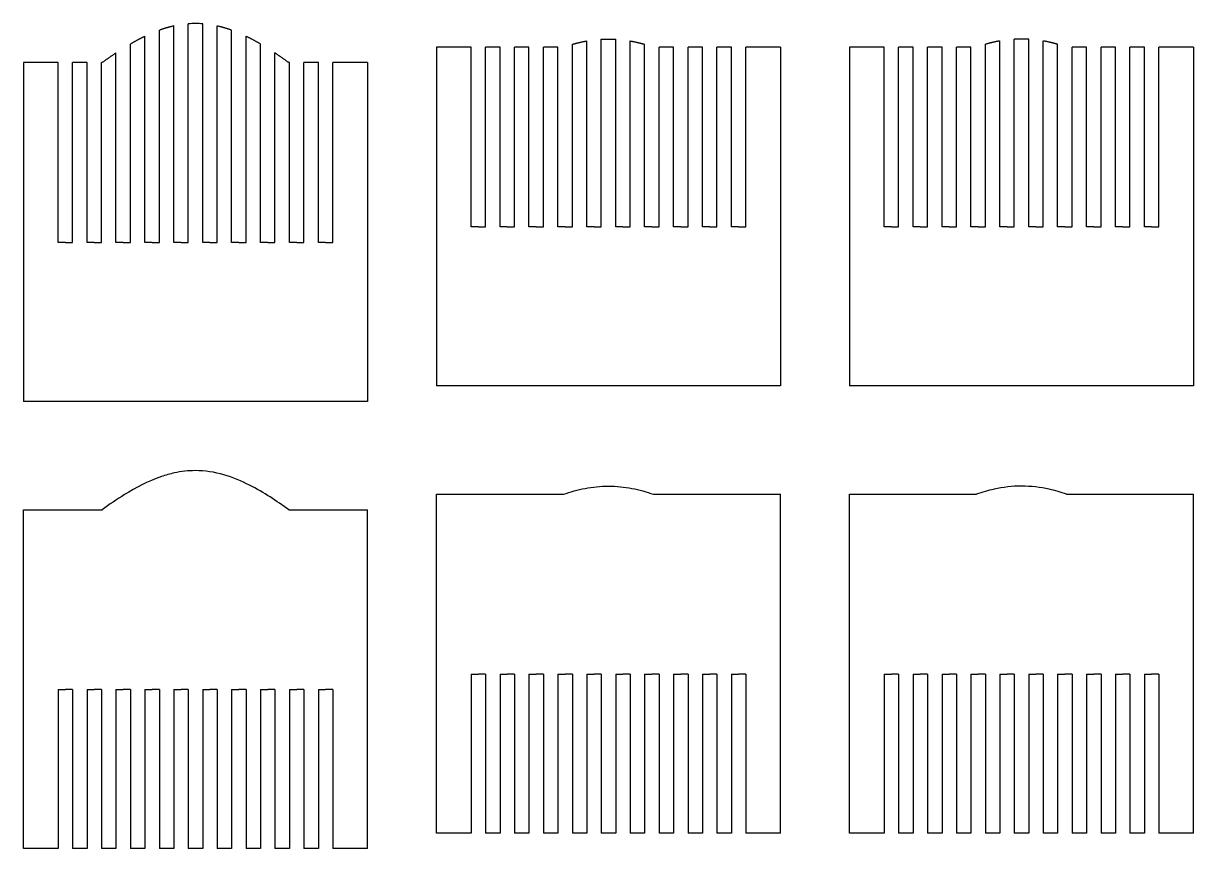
# Model space of a CAD drawing. Header units: millimetres. Extents: x -25 to 565, y 0 to 235.
# Drawn here: x 395 to 565, y 112.5 to 232.3 of the extents above; entities that cross this region are included whole.
import ezdxf

# ---------------------------------------------------------------- set-up
doc = ezdxf.new("R2010")
doc.units = ezdxf.units.MM
doc.layers.add('x_upper_sheets', color=7, linetype='CONTINUOUS')
doc.layers.add('y_upper_sheets', color=7, linetype='CONTINUOUS')

msp = doc.modelspace()

# ---------------------------------------------------------------- linework, layer by layer
at = {"layer": 'x_upper_sheets'}
for points, knots in [([(433.56, 161.72), (431.81, 162.99), (429.96, 164.22), (427.86, 165.29), (426.71, 165.88), (425.46, 166.41), (424.1, 166.8), (422.81, 167.18), (421.4, 167.41), (419.97, 167.4), (418.94, 167.4), (417.91, 167.28), (416.95, 167.07), (416.29, 166.92), (415.65, 166.74), (415.04, 166.53), (413.04, 165.84), (411.32, 164.91), (409.71, 163.93), (408.56, 163.22), (407.48, 162.48), (406.44, 161.72)], [0, 0, 0, 0, 0.24261, 0.24261, 0.24261, 0.375777, 0.375777, 0.375777, 0.500958, 0.500958, 0.500958, 0.591022, 0.591022, 0.591022, 0.652696, 0.652696, 0.652696, 0.855239, 0.855239, 0.855239, 1, 1, 1, 1]), ([(473.46, 163.97), (474.45, 164.32), (475.5, 164.62), (476.6, 164.83), (477.7, 165.04), (478.84, 165.15), (480, 165.15)], [0, 0, 0, 0, 0.5, 0.5, 0.5, 1, 1, 1, 1]), ([(480, 165.15), (481.16, 165.15), (482.3, 165.04), (483.4, 164.83), (484.5, 164.62), (485.55, 164.32), (486.54, 163.97)], [0, 0, 0, 0, 0.5, 0.5, 0.5, 1, 1, 1, 1]), ([(546.54, 163.97), (545.73, 164.26), (544.89, 164.5), (544.01, 164.7), (542.73, 164.99), (541.38, 165.15), (540.02, 165.15), (538.66, 165.16), (537.31, 164.99), (536.03, 164.71), (535.14, 164.51), (534.28, 164.26), (533.46, 163.97)], [0, 0, 0, 0, 0.203837, 0.203837, 0.203837, 0.498787, 0.498787, 0.498787, 0.792961, 0.792961, 0.792961, 1, 1, 1, 1])]:
    msp.add_open_spline(points, degree=3, knots=knots, dxfattribs=at)
for points in [[(455, 114.77), (455, 163.97)], [(455, 163.97), (473.46, 163.97)], [(486.54, 163.97), (505, 163.97)], [(505, 114.77), (505, 163.97)], [(515, 114.77), (515, 163.97)], [(515, 163.97), (533.46, 163.97)], [(546.54, 163.97), (565, 163.97)], [(565, 114.77), (565, 163.97)], [(395, 112.52), (395, 161.72)], [(395, 161.72), (406.44, 161.72)], [(433.56, 161.72), (445, 161.72)], [(445, 112.52), (445, 161.72)], [(460.05, 137.87), (461.1, 137.87)], [(460.05, 137.87), (460.05, 114.77)], [(462.15, 137.87), (461.1, 137.87)], [(462.15, 137.87), (462.15, 114.77)], [(464.25, 137.87), (465.3, 137.87)], [(464.25, 137.87), (464.25, 114.77)], [(466.35, 137.87), (465.3, 137.87)], [(466.35, 137.87), (466.35, 114.77)], [(468.45, 137.87), (469.5, 137.87)], [(468.45, 137.87), (468.45, 114.77)], [(470.55, 137.87), (469.5, 137.87)], [(470.55, 137.87), (470.55, 114.77)], [(472.65, 137.87), (473.7, 137.87)], [(472.65, 137.87), (472.65, 114.77)], [(474.75, 137.87), (473.7, 137.87)], [(474.75, 137.87), (474.75, 114.77)], [(476.85, 137.87), (477.9, 137.87)], [(476.85, 137.87), (476.85, 114.77)], [(478.95, 137.87), (477.9, 137.87)], [(478.95, 137.87), (478.95, 114.77)], [(481.05, 137.87), (482.1, 137.87)], [(481.05, 137.87), (481.05, 114.77)], [(483.15, 137.87), (482.1, 137.87)], [(483.15, 137.87), (483.15, 114.77)], [(485.25, 137.87), (486.3, 137.87)], [(485.25, 137.87), (485.25, 114.77)], [(487.35, 137.87), (486.3, 137.87)], [(487.35, 137.87), (487.35, 114.77)], [(489.45, 137.87), (490.5, 137.87)], [(489.45, 137.87), (489.45, 114.77)], [(491.55, 137.87), (490.5, 137.87)], [(491.55, 137.87), (491.55, 114.77)], [(493.65, 137.87), (494.7, 137.87)], [(493.65, 137.87), (493.65, 114.77)], [(495.75, 137.87), (494.7, 137.87)], [(495.75, 137.87), (495.75, 114.77)], [(497.85, 137.87), (498.9, 137.87)], [(497.85, 137.87), (497.85, 114.77)], [(499.95, 137.87), (498.9, 137.87)], [(499.95, 137.87), (499.95, 114.77)], [(520.05, 137.87), (521.1, 137.87)], [(520.05, 137.87), (520.05, 114.77)], [(522.15, 137.87), (521.1, 137.87)], [(522.15, 137.87), (522.15, 114.77)], [(524.25, 137.87), (525.3, 137.87)], [(524.25, 137.87), (524.25, 114.77)], [(526.35, 137.87), (525.3, 137.87)], [(526.35, 137.87), (526.35, 114.77)], [(528.45, 137.87), (529.5, 137.87)], [(528.45, 137.87), (528.45, 114.77)], [(530.55, 137.87), (529.5, 137.87)], [(530.55, 137.87), (530.55, 114.77)], [(532.65, 137.87), (533.7, 137.87)], [(532.65, 137.87), (532.65, 114.77)], [(534.75, 137.87), (533.7, 137.87)], [(534.75, 137.87), (534.75, 114.77)], [(536.85, 137.87), (537.9, 137.87)], [(536.85, 137.87), (536.85, 114.77)], [(538.95, 137.87), (537.9, 137.87)], [(538.95, 137.87), (538.95, 114.77)], [(541.05, 137.87), (542.1, 137.87)], [(541.05, 137.87), (541.05, 114.77)], [(543.15, 137.87), (542.1, 137.87)], [(543.15, 137.87), (543.15, 114.77)], [(545.25, 137.87), (546.3, 137.87)], [(545.25, 137.87), (545.25, 114.77)], [(547.35, 137.87), (546.3, 137.87)], [(547.35, 137.87), (547.35, 114.77)], [(549.45, 137.87), (550.5, 137.87)], [(549.45, 137.87), (549.45, 114.77)], [(551.55, 137.87), (550.5, 137.87)], [(551.55, 137.87), (551.55, 114.77)], [(553.65, 137.87), (554.7, 137.87)], [(553.65, 137.87), (553.65, 114.77)], [(555.75, 137.87), (554.7, 137.87)], [(555.75, 137.87), (555.75, 114.77)], [(557.85, 137.87), (558.9, 137.87)], [(557.85, 137.87), (557.85, 114.77)], [(559.95, 137.87), (558.9, 137.87)], [(559.95, 137.87), (559.95, 114.77)], [(400.05, 135.62), (401.1, 135.62)], [(400.05, 135.62), (400.05, 112.52)], [(402.15, 135.62), (401.1, 135.62)], [(402.15, 135.62), (402.15, 112.52)], [(404.25, 135.62), (405.3, 135.62)], [(404.25, 135.62), (404.25, 112.52)], [(406.35, 135.62), (405.3, 135.62)], [(406.35, 135.62), (406.35, 112.52)], [(408.45, 135.62), (409.5, 135.62)], [(408.45, 135.62), (408.45, 112.52)], [(410.55, 135.62), (409.5, 135.62)], [(410.55, 135.62), (410.55, 112.52)], [(412.65, 135.62), (413.7, 135.62)], [(412.65, 135.62), (412.65, 112.52)], [(414.75, 135.62), (413.7, 135.62)], [(414.75, 135.62), (414.75, 112.52)], [(416.85, 135.62), (417.9, 135.62)], [(416.85, 135.62), (416.85, 112.52)], [(418.95, 135.62), (417.9, 135.62)], [(418.95, 135.62), (418.95, 112.52)], [(421.05, 135.62), (422.1, 135.62)], [(421.05, 135.62), (421.05, 112.52)], [(423.15, 135.62), (422.1, 135.62)], [(423.15, 135.62), (423.15, 112.52)], [(425.25, 135.62), (426.3, 135.62)], [(425.25, 135.62), (425.25, 112.52)], [(427.35, 135.62), (426.3, 135.62)], [(427.35, 135.62), (427.35, 112.52)], [(429.45, 135.62), (430.5, 135.62)], [(429.45, 135.62), (429.45, 112.52)], [(431.55, 135.62), (430.5, 135.62)], [(431.55, 135.62), (431.55, 112.52)], [(433.65, 135.62), (434.7, 135.62)], [(433.65, 135.62), (433.65, 112.52)], [(435.75, 135.62), (434.7, 135.62)], [(435.75, 135.62), (435.75, 112.52)], [(437.85, 135.62), (438.9, 135.62)], [(437.85, 135.62), (437.85, 112.52)], [(439.95, 135.62), (438.9, 135.62)], [(439.95, 135.62), (439.95, 112.52)], [(460.05, 114.77), (455, 114.77)], [(464.25, 114.77), (462.15, 114.77)], [(468.45, 114.77), (466.35, 114.77)], [(472.65, 114.77), (470.55, 114.77)], [(476.85, 114.77), (474.75, 114.77)], [(481.05, 114.77), (478.95, 114.77)], [(485.25, 114.77), (483.15, 114.77)], [(489.45, 114.77), (487.35, 114.77)], [(493.65, 114.77), (491.55, 114.77)], [(497.85, 114.77), (495.75, 114.77)], [(505, 114.77), (499.95, 114.77)], [(520.05, 114.77), (515, 114.77)], [(524.25, 114.77), (522.15, 114.77)], [(528.45, 114.77), (526.35, 114.77)], [(532.65, 114.77), (530.55, 114.77)], [(536.85, 114.77), (534.75, 114.77)], [(541.05, 114.77), (538.95, 114.77)], [(545.25, 114.77), (543.15, 114.77)], [(549.45, 114.77), (547.35, 114.77)], [(553.65, 114.77), (551.55, 114.77)], [(557.85, 114.77), (555.75, 114.77)], [(565, 114.77), (559.95, 114.77)], [(400.05, 112.52), (395, 112.52)], [(404.25, 112.52), (402.15, 112.52)], [(408.45, 112.52), (406.35, 112.52)], [(412.65, 112.52), (410.55, 112.52)], [(416.85, 112.52), (414.75, 112.52)], [(421.05, 112.52), (418.95, 112.52)], [(425.25, 112.52), (423.15, 112.52)], [(429.45, 112.52), (427.35, 112.52)], [(433.65, 112.52), (431.55, 112.52)], [(437.85, 112.52), (435.75, 112.52)], [(445, 112.52), (439.95, 112.52)]]:
    msp.add_open_spline(points, degree=1, dxfattribs=at)
at = {"layer": 'y_upper_sheets'}
for points, degree in [([(416.85, 231.97), (415.75, 231.72), (414.75, 231.36)], 2), ([(414.75, 200.55), (414.75, 231.36)], 1), ([(416.85, 200.55), (416.85, 231.97)], 1), ([(421.05, 232.29), (420.35, 232.34), (419.65, 232.34), (418.95, 232.29)], 3), ([(418.95, 200.55), (418.95, 232.29)], 1), ([(421.05, 200.55), (421.05, 232.29)], 1), ([(423.15, 200.55), (423.15, 231.97)], 1), ([(425.25, 231.36), (424.25, 231.72), (423.15, 231.97)], 2), ([(425.25, 200.55), (425.25, 231.36)], 1), ([(412.65, 230.47), (411.56, 229.94), (410.55, 229.35)], 2), ([(412.65, 200.55), (412.65, 230.47)], 1), ([(427.35, 200.55), (427.35, 230.47)], 1), ([(429.45, 229.35), (428.44, 229.94), (427.35, 230.47)], 2), ([(474.75, 229.31), (475.77, 229.61), (476.85, 229.8)], 2), ([(476.85, 202.8), (476.85, 229.8)], 1), ([(478.95, 230.05), (480, 230.11), (481.05, 230.05)], 2), ([(478.95, 202.8), (478.95, 230.05)], 1), ([(481.05, 202.8), (481.05, 230.05)], 1), ([(483.15, 202.8), (483.15, 229.8)], 1), ([(483.15, 229.8), (484.23, 229.61), (485.25, 229.31)], 2), ([(536.85, 229.8), (535.77, 229.61), (534.75, 229.31)], 2), ([(536.85, 202.8), (536.85, 229.8)], 1), ([(541.05, 230.05), (540, 230.11), (538.95, 230.05)], 2), ([(538.95, 202.8), (538.95, 230.05)], 1), ([(541.05, 202.8), (541.05, 230.05)], 1), ([(543.15, 202.8), (543.15, 229.8)], 1), ([(545.25, 229.31), (544.23, 229.61), (543.15, 229.8)], 2), ([(408.45, 228.05), (407.42, 227.36), (406.44, 226.65)], 2), ([(408.45, 200.55), (408.45, 228.05)], 1), ([(410.55, 200.55), (410.55, 229.35)], 1), ([(429.45, 200.55), (429.45, 229.35)], 1), ([(431.55, 200.55), (431.55, 228.05)], 1), ([(433.56, 226.65), (432.58, 227.36), (431.55, 228.05)], 2), ([(455, 228.9), (455, 179.7)], 1), ([(460.05, 228.9), (455, 228.9)], 1), ([(460.05, 202.8), (460.05, 228.9)], 1), ([(462.15, 202.8), (462.15, 228.9)], 1), ([(464.25, 228.9), (462.15, 228.9)], 1), ([(464.25, 202.8), (464.25, 228.9)], 1), ([(466.35, 202.8), (466.35, 228.9)], 1), ([(468.45, 228.9), (466.35, 228.9)], 1), ([(468.45, 202.8), (468.45, 228.9)], 1), ([(470.55, 202.8), (470.55, 228.9)], 1), ([(472.65, 228.9), (470.55, 228.9)], 1), ([(472.65, 202.8), (472.65, 228.9)], 1), ([(474.75, 202.8), (474.75, 229.31)], 1), ([(485.25, 202.8), (485.25, 229.31)], 1), ([(487.35, 202.8), (487.35, 228.9)], 1), ([(489.45, 228.9), (487.35, 228.9)], 1), ([(489.45, 202.8), (489.45, 228.9)], 1), ([(491.55, 202.8), (491.55, 228.9)], 1), ([(493.65, 228.9), (491.55, 228.9)], 1), ([(493.65, 202.8), (493.65, 228.9)], 1), ([(495.75, 202.8), (495.75, 228.9)], 1), ([(497.85, 228.9), (495.75, 228.9)], 1), ([(497.85, 202.8), (497.85, 228.9)], 1), ([(499.95, 202.8), (499.95, 228.9)], 1), ([(505, 228.9), (499.95, 228.9)], 1), ([(505, 228.9), (505, 179.7)], 1), ([(515, 228.9), (515, 179.7)], 1), ([(520.05, 228.9), (515, 228.9)], 1), ([(520.05, 202.8), (520.05, 228.9)], 1), ([(522.15, 202.8), (522.15, 228.9)], 1), ([(524.25, 228.9), (522.15, 228.9)], 1), ([(524.25, 202.8), (524.25, 228.9)], 1), ([(526.35, 202.8), (526.35, 228.9)], 1), ([(528.45, 228.9), (526.35, 228.9)], 1), ([(528.45, 202.8), (528.45, 228.9)], 1), ([(530.55, 202.8), (530.55, 228.9)], 1), ([(532.65, 228.9), (530.55, 228.9)], 1), ([(532.65, 202.8), (532.65, 228.9)], 1), ([(534.75, 202.8), (534.75, 229.31)], 1), ([(545.25, 202.8), (545.25, 229.31)], 1), ([(547.35, 202.8), (547.35, 228.9)], 1), ([(549.45, 228.9), (547.35, 228.9)], 1), ([(549.45, 202.8), (549.45, 228.9)], 1), ([(551.55, 202.8), (551.55, 228.9)], 1), ([(553.65, 228.9), (551.55, 228.9)], 1), ([(553.65, 202.8), (553.65, 228.9)], 1), ([(555.75, 202.8), (555.75, 228.9)], 1), ([(557.85, 228.9), (555.75, 228.9)], 1), ([(557.85, 202.8), (557.85, 228.9)], 1), ([(559.95, 202.8), (559.95, 228.9)], 1), ([(565, 228.9), (559.95, 228.9)], 1), ([(565, 228.9), (565, 179.7)], 1), ([(395, 226.65), (395, 177.45)], 1), ([(400.05, 226.65), (395, 226.65)], 1), ([(400.05, 200.55), (400.05, 226.65)], 1), ([(402.15, 200.55), (402.15, 226.65)], 1), ([(404.25, 226.65), (402.15, 226.65)], 1), ([(404.25, 200.55), (404.25, 226.65)], 1), ([(406.35, 200.55), (406.35, 226.65)], 1), ([(406.44, 226.65), (406.35, 226.65)], 1), ([(433.65, 226.65), (433.56, 226.65)], 1), ([(433.65, 200.55), (433.65, 226.65)], 1), ([(435.75, 200.55), (435.75, 226.65)], 1), ([(437.85, 226.65), (435.75, 226.65)], 1), ([(437.85, 200.55), (437.85, 226.65)], 1), ([(439.95, 200.55), (439.95, 226.65)], 1), ([(445, 226.65), (439.95, 226.65)], 1), ([(445, 226.65), (445, 177.45)], 1), ([(461.1, 202.8), (460.05, 202.8)], 1), ([(461.1, 202.8), (462.15, 202.8)], 1), ([(465.3, 202.8), (464.25, 202.8)], 1), ([(465.3, 202.8), (466.35, 202.8)], 1), ([(469.5, 202.8), (468.45, 202.8)], 1), ([(469.5, 202.8), (470.55, 202.8)], 1), ([(473.7, 202.8), (472.65, 202.8)], 1), ([(473.7, 202.8), (474.75, 202.8)], 1), ([(477.9, 202.8), (476.85, 202.8)], 1), ([(477.9, 202.8), (478.95, 202.8)], 1), ([(482.1, 202.8), (481.05, 202.8)], 1), ([(482.1, 202.8), (483.15, 202.8)], 1), ([(486.3, 202.8), (485.25, 202.8)], 1), ([(486.3, 202.8), (487.35, 202.8)], 1), ([(490.5, 202.8), (489.45, 202.8)], 1), ([(490.5, 202.8), (491.55, 202.8)], 1), ([(494.7, 202.8), (493.65, 202.8)], 1), ([(494.7, 202.8), (495.75, 202.8)], 1), ([(498.9, 202.8), (497.85, 202.8)], 1), ([(498.9, 202.8), (499.95, 202.8)], 1), ([(521.1, 202.8), (520.05, 202.8)], 1), ([(521.1, 202.8), (522.15, 202.8)], 1), ([(525.3, 202.8), (524.25, 202.8)], 1), ([(525.3, 202.8), (526.35, 202.8)], 1), ([(529.5, 202.8), (528.45, 202.8)], 1), ([(529.5, 202.8), (530.55, 202.8)], 1), ([(533.7, 202.8), (532.65, 202.8)], 1), ([(533.7, 202.8), (534.75, 202.8)], 1), ([(537.9, 202.8), (536.85, 202.8)], 1), ([(537.9, 202.8), (538.95, 202.8)], 1), ([(542.1, 202.8), (541.05, 202.8)], 1), ([(542.1, 202.8), (543.15, 202.8)], 1), ([(546.3, 202.8), (545.25, 202.8)], 1), ([(546.3, 202.8), (547.35, 202.8)], 1), ([(550.5, 202.8), (549.45, 202.8)], 1), ([(550.5, 202.8), (551.55, 202.8)], 1), ([(554.7, 202.8), (553.65, 202.8)], 1), ([(554.7, 202.8), (555.75, 202.8)], 1), ([(558.9, 202.8), (557.85, 202.8)], 1), ([(558.9, 202.8), (559.95, 202.8)], 1), ([(401.1, 200.55), (400.05, 200.55)], 1), ([(401.1, 200.55), (402.15, 200.55)], 1), ([(405.3, 200.55), (404.25, 200.55)], 1), ([(405.3, 200.55), (406.35, 200.55)], 1), ([(409.5, 200.55), (408.45, 200.55)], 1), ([(409.5, 200.55), (410.55, 200.55)], 1), ([(413.7, 200.55), (412.65, 200.55)], 1), ([(413.7, 200.55), (414.75, 200.55)], 1), ([(417.9, 200.55), (416.85, 200.55)], 1), ([(417.9, 200.55), (418.95, 200.55)], 1), ([(422.1, 200.55), (421.05, 200.55)], 1), ([(422.1, 200.55), (423.15, 200.55)], 1), ([(426.3, 200.55), (425.25, 200.55)], 1), ([(426.3, 200.55), (427.35, 200.55)], 1), ([(430.5, 200.55), (429.45, 200.55)], 1), ([(430.5, 200.55), (431.55, 200.55)], 1), ([(434.7, 200.55), (433.65, 200.55)], 1), ([(434.7, 200.55), (435.75, 200.55)], 1), ([(438.9, 200.55), (437.85, 200.55)], 1), ([(438.9, 200.55), (439.95, 200.55)], 1), ([(505, 179.7), (455, 179.7)], 1), ([(565, 179.7), (515, 179.7)], 1), ([(445, 177.45), (395, 177.45)], 1)]:
    msp.add_open_spline(points, degree=degree, dxfattribs=at)

doc.saveas('drawing.dxf')
